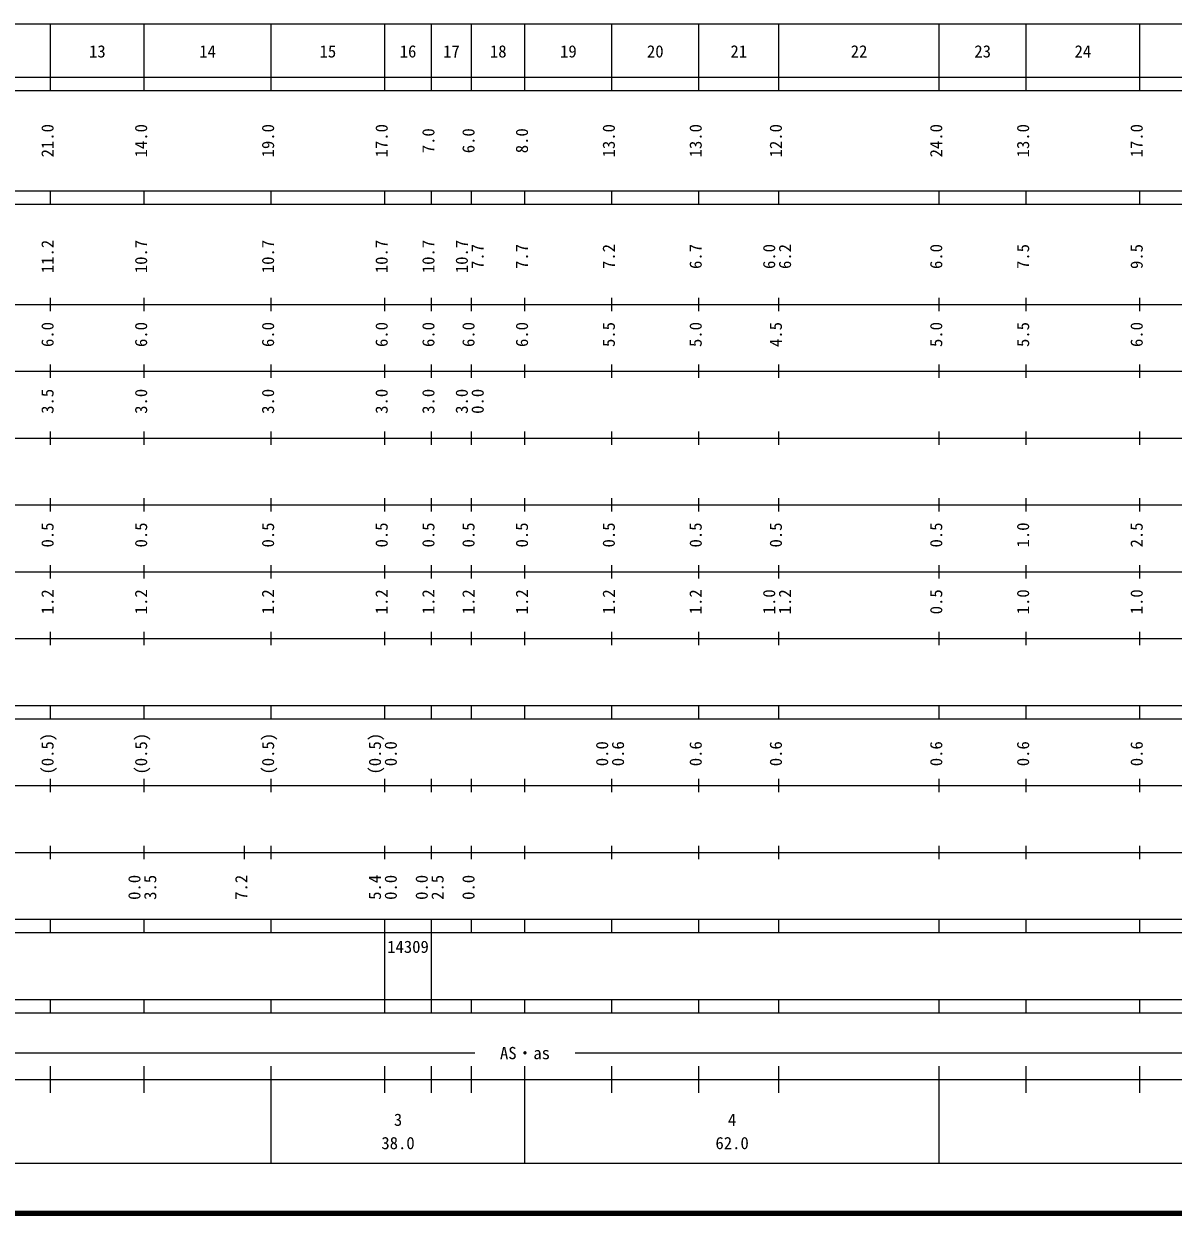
# Model space of a CAD drawing. Units: millimetres on the paper, enlarged 1000 times. Extents: x 40000 to 680000, y 20000 to 380000.
# Drawn here: x 230990 to 403016, y 20000 to 198000 of the extents above; entities that cross this region are included whole.
import ezdxf
from ezdxf.enums import TextEntityAlignment as Align

# ---------------------------------------------------------------- set-up
doc = ezdxf.new("R2010")
doc.units = ezdxf.units.MM
doc.header["$LTSCALE"] = 1000
doc.layers.add('M-TTL', color=2, linetype='Continuous', lineweight=140)
doc.layers.add('M-TTL-BAND', color=7, linetype='Continuous', lineweight=25)
doc.styles.add('ＭＳ ゴシック', font='')
doc.styles.get('ＭＳ ゴシック').set_extended_font_data('MS Gothic')

msp = doc.modelspace()

# ---------------------------------------------------------------- linework, layer by layer
at = {"layer": 'M-TTL'}
msp.add_line((40000, 20000), (680000, 20000), dxfattribs=at)
at = {"layer": 'M-TTL-BAND'}
for p, q in [((68000, 198000), (579000, 198000)), ((235000, 188000), (235000, 198000)), ((249000, 188000), (249000, 198000)), ((268000, 188000), (268000, 198000)), ((285000, 188000), (285000, 198000)), ((292000, 188000), (292000, 198000)), ((298000, 188000), (298000, 198000)), ((306000, 188000), (306000, 198000)), ((319000, 188000), (319000, 198000)), ((332000, 188000), (332000, 198000)), ((344000, 188000), (344000, 198000)), ((368000, 188000), (368000, 198000)), ((381000, 188000), (381000, 198000)), ((398000, 188000), (398000, 198000)), ((40000, 190000), (579000, 190000)), ((40000, 188000), (579000, 188000)), ((40000, 173000), (579000, 173000)), ((235000, 171000), (235000, 173000)), ((249000, 171000), (249000, 173000)), ((268000, 171000), (268000, 173000)), ((285000, 171000), (285000, 173000)), ((292000, 171000), (292000, 173000)), ((298000, 171000), (298000, 173000)), ((306000, 171000), (306000, 173000)), ((319000, 171000), (319000, 173000)), ((332000, 171000), (332000, 173000)), ((344000, 171000), (344000, 173000)), ((368000, 171000), (368000, 173000)), ((381000, 171000), (381000, 173000)), ((398000, 171000), (398000, 173000)), ((40000, 171000), (579000, 171000)), ((235000, 155000), (235000, 157000)), ((249000, 155000), (249000, 157000)), ((268000, 155000), (268000, 157000)), ((285000, 155000), (285000, 157000)), ((292000, 155000), (292000, 157000)), ((298000, 155000), (298000, 157000)), ((306000, 155000), (306000, 157000)), ((319000, 155000), (319000, 157000)), ((332000, 155000), (332000, 157000)), ((344000, 155000), (344000, 157000)), ((368000, 155000), (368000, 157000)), ((381000, 155000), (381000, 157000)), ((398000, 155000), (398000, 157000)), ((40000, 156000), (579000, 156000)), ((46000, 146000), (579000, 146000)), ((235000, 145000), (235000, 147000)), ((249000, 145000), (249000, 147000)), ((268000, 145000), (268000, 147000)), ((285000, 145000), (285000, 147000)), ((292000, 145000), (292000, 147000)), ((298000, 145000), (298000, 147000)), ((306000, 145000), (306000, 147000)), ((319000, 145000), (319000, 147000)), ((332000, 145000), (332000, 147000)), ((344000, 145000), (344000, 147000)), ((368000, 145000), (368000, 147000)), ((381000, 145000), (381000, 147000)), ((398000, 145000), (398000, 147000)), ((52000, 136000), (579000, 136000)), ((235000, 135000), (235000, 137000)), ((249000, 135000), (249000, 137000)), ((268000, 135000), (268000, 137000)), ((285000, 135000), (285000, 137000)), ((292000, 135000), (292000, 137000)), ((298000, 135000), (298000, 137000)), ((306000, 135000), (306000, 137000)), ((319000, 135000), (319000, 137000)), ((332000, 135000), (332000, 137000)), ((344000, 135000), (344000, 137000)), ((368000, 135000), (368000, 137000)), ((381000, 135000), (381000, 137000)), ((398000, 135000), (398000, 137000)), ((235000, 125000), (235000, 127000)), ((249000, 125000), (249000, 127000)), ((268000, 125000), (268000, 127000)), ((285000, 125000), (285000, 127000)), ((292000, 125000), (292000, 127000)), ((298000, 125000), (298000, 127000)), ((306000, 125000), (306000, 127000)), ((319000, 125000), (319000, 127000)), ((332000, 125000), (332000, 127000)), ((344000, 125000), (344000, 127000)), ((368000, 125000), (368000, 127000)), ((381000, 125000), (381000, 127000)), ((398000, 125000), (398000, 127000)), ((46000, 126000), (579000, 126000)), ((52000, 116000), (579000, 116000)), ((235000, 115000), (235000, 117000)), ((249000, 115000), (249000, 117000)), ((268000, 115000), (268000, 117000)), ((285000, 115000), (285000, 117000)), ((292000, 115000), (292000, 117000)), ((298000, 115000), (298000, 117000)), ((306000, 115000), (306000, 117000)), ((319000, 115000), (319000, 117000)), ((332000, 115000), (332000, 117000)), ((344000, 115000), (344000, 117000)), ((368000, 115000), (368000, 117000)), ((381000, 115000), (381000, 117000)), ((398000, 115000), (398000, 117000)), ((235000, 105000), (235000, 107000)), ((249000, 105000), (249000, 107000)), ((268000, 105000), (268000, 107000)), ((285000, 105000), (285000, 107000)), ((292000, 105000), (292000, 107000)), ((298000, 105000), (298000, 107000)), ((306000, 105000), (306000, 107000)), ((319000, 105000), (319000, 107000)), ((332000, 105000), (332000, 107000)), ((344000, 105000), (344000, 107000)), ((368000, 105000), (368000, 107000)), ((381000, 105000), (381000, 107000)), ((398000, 105000), (398000, 107000)), ((46000, 106000), (579000, 106000)), ((40000, 96000), (579000, 96000)), ((235000, 94000), (235000, 96000)), ((249000, 94000), (249000, 96000)), ((268000, 94000), (268000, 96000)), ((285000, 94000), (285000, 96000)), ((292000, 94000), (292000, 96000)), ((298000, 94000), (298000, 96000)), ((306000, 94000), (306000, 96000)), ((319000, 94000), (319000, 96000)), ((332000, 94000), (332000, 96000)), ((344000, 94000), (344000, 96000)), ((368000, 94000), (368000, 96000)), ((381000, 94000), (381000, 96000)), ((398000, 94000), (398000, 96000)), ((40000, 94000), (579000, 94000)), ((49000, 84000), (579000, 84000)), ((235000, 83000), (235000, 85000)), ((249000, 83000), (249000, 85000)), ((268000, 83000), (268000, 85000)), ((285000, 83000), (285000, 85000)), ((292000, 83000), (292000, 85000)), ((298000, 83000), (298000, 85000)), ((306000, 83000), (306000, 85000)), ((319000, 83000), (319000, 85000)), ((332000, 83000), (332000, 85000)), ((344000, 83000), (344000, 85000)), ((368000, 83000), (368000, 85000)), ((381000, 83000), (381000, 85000)), ((398000, 83000), (398000, 85000)), ((235000, 73000), (235000, 75000)), ((249000, 73000), (249000, 75000)), ((264000, 73000), (264000, 75000)), ((268000, 73000), (268000, 75000)), ((285000, 73000), (285000, 75000)), ((292000, 73000), (292000, 75000)), ((298000, 73000), (298000, 75000)), ((306000, 73000), (306000, 75000)), ((319000, 73000), (319000, 75000)), ((332000, 73000), (332000, 75000)), ((344000, 73000), (344000, 75000)), ((368000, 73000), (368000, 75000)), ((381000, 73000), (381000, 75000)), ((398000, 73000), (398000, 75000)), ((40000, 74000), (579000, 74000)), ((40000, 64000), (579000, 64000)), ((235000, 62000), (235000, 64000)), ((249000, 62000), (249000, 64000)), ((268000, 62000), (268000, 64000)), ((285000, 62000), (285000, 64000)), ((292000, 62000), (292000, 64000)), ((298000, 62000), (298000, 64000)), ((306000, 62000), (306000, 64000)), ((319000, 62000), (319000, 64000)), ((332000, 62000), (332000, 64000)), ((344000, 62000), (344000, 64000)), ((368000, 62000), (368000, 64000)), ((381000, 62000), (381000, 64000)), ((398000, 62000), (398000, 64000)), ((40000, 62000), (579000, 62000)), ((285000, 52000), (285000, 62000)), ((292000, 52000), (292000, 62000)), ((40000, 52000), (579000, 52000)), ((235000, 50000), (235000, 52000)), ((249000, 50000), (249000, 52000)), ((268000, 50000), (268000, 52000)), ((285000, 50000), (285000, 52000)), ((292000, 50000), (292000, 52000)), ((298000, 50000), (298000, 52000)), ((306000, 50000), (306000, 52000)), ((319000, 50000), (319000, 52000)), ((332000, 50000), (332000, 52000)), ((344000, 50000), (344000, 52000)), ((368000, 50000), (368000, 52000)), ((381000, 50000), (381000, 52000)), ((398000, 50000), (398000, 52000)), ((40000, 50000), (579000, 50000)), ((71000, 44000), (298500, 44000)), ((313500, 44000), (510000, 44000)), ((235000, 38000), (235000, 42000)), ((249000, 38000), (249000, 42000)), ((268000, 27500), (268000, 42000)), ((285000, 38000), (285000, 42000)), ((292000, 38000), (292000, 42000)), ((298000, 38000), (298000, 42000)), ((306000, 27500), (306000, 42000)), ((319000, 38000), (319000, 42000)), ((332000, 38000), (332000, 42000)), ((344000, 38000), (344000, 42000)), ((368000, 27500), (368000, 42000)), ((381000, 38000), (381000, 42000)), ((398000, 38000), (398000, 42000)), ((40000, 40000), (579000, 40000)), ((68000, 27500), (579000, 27500))]:
    msp.add_line(p, q, dxfattribs=at)

# ---------------------------------------------------------------- texts
at = {"layer": 'M-TTL-BAND', "style": 'ＭＳ ゴシック'}
for s, p in [('13', (242000, 192405)), ('14', (258500, 192405)), ('15', (276500, 192405)), ('16', (288500, 192405)), ('17', (295000, 192405)), ('18', (302000, 192405)), ('19', (312500, 192405)), ('20', (325500, 192405)), ('21', (338000, 192405)), ('22', (356000, 192405)), ('23', (374500, 192405)), ('24', (389500, 192405)), ('AS・as', (306000, 42500)), ('3', (287000, 32523)), ('4', (337000, 32523)), ('38.0', (287000, 29033)), ('62.0', (337000, 29033))]:
    msp.add_text(s, height=1833, dxfattribs=at).set_placement(p, align=Align.BOTTOM_CENTER)
for s, p in [('21.0', (236000, 180500)), ('14.0', (250000, 180500)), ('19.0', (269000, 180500)), ('17.0', (286000, 180500)), ('7.0', (293000, 180500)), ('6.0', (299000, 180500)), ('8.0', (307000, 180500)), ('13.0', (320000, 180500)), ('13.0', (333000, 180500)), ('12.0', (345000, 180500)), ('24.0', (369000, 180500)), ('13.0', (382000, 180500)), ('17.0', (399000, 180500)), ('11.2', (236000, 163174)), ('10.7', (250000, 163174)), ('10.7', (269000, 163174)), ('10.7', (286000, 163174)), ('10.7', (293000, 163174)), ('10.7', (298000, 163174)), ('7.7', (300370, 163174)), ('7.7', (307000, 163174)), ('7.2', (320000, 163174)), ('6.7', (333000, 163174)), ('6.0', (344000, 163174)), ('6.2', (346370, 163174)), ('6.0', (369000, 163174)), ('7.5', (382000, 163174)), ('9.5', (399000, 163174)), ('6.0', (236000, 151500)), ('6.0', (250000, 151500)), ('6.0', (269000, 151500)), ('6.0', (286000, 151500)), ('6.0', (293000, 151500)), ('6.0', (299000, 151500)), ('6.0', (307000, 151500)), ('5.5', (320000, 151500)), ('5.0', (333000, 151500)), ('4.5', (345000, 151500)), ('5.0', (369000, 151500)), ('5.5', (382000, 151500)), ('6.0', (399000, 151500)), ('3.5', (236000, 141500)), ('3.0', (250000, 141500)), ('3.0', (269000, 141500)), ('3.0', (286000, 141500)), ('3.0', (293000, 141500)), ('3.0', (298000, 141500)), ('0.0', (300370, 141500)), ('0.5', (236000, 121500)), ('0.5', (250000, 121500)), ('0.5', (269000, 121500)), ('0.5', (286000, 121500)), ('0.5', (293000, 121500)), ('0.5', (299000, 121500)), ('0.5', (307000, 121500)), ('0.5', (320000, 121500)), ('0.5', (333000, 121500)), ('0.5', (345000, 121500)), ('0.5', (369000, 121500)), ('1.0', (382000, 121500)), ('2.5', (399000, 121500)), ('1.2', (236000, 111500)), ('1.2', (250000, 111500)), ('1.2', (269000, 111500)), ('1.2', (286000, 111500)), ('1.2', (293000, 111500)), ('1.2', (299000, 111500)), ('1.2', (307000, 111500)), ('1.2', (320000, 111500)), ('1.2', (333000, 111500)), ('1.0', (344000, 111500)), ('1.2', (346370, 111500)), ('0.5', (369000, 111500)), ('1.0', (382000, 111500)), ('1.0', (399000, 111500)), ('(0.5)', (236000, 88764)), ('(0.5)', (250000, 88764)), ('(0.5)', (269000, 88764)), ('(0.5)', (285000, 88764)), ('0.0', (287370, 88764)), ('0.0', (319000, 88764)), ('0.6', (321370, 88764)), ('0.6', (333000, 88764)), ('0.6', (345000, 88764)), ('0.6', (369000, 88764)), ('0.6', (382000, 88764)), ('0.6', (399000, 88764)), ('0.0', (249000, 68764)), ('3.5', (251370, 68764)), ('7.2', (265000, 68764)), ('5.4', (285000, 68764)), ('0.0', (287370, 68764)), ('0.0', (292000, 68764)), ('2.5', (294370, 68764)), ('0.0', (299000, 68764))]:
    msp.add_text(s, height=1833, rotation=90, dxfattribs=at).set_placement(p, align=Align.BOTTOM_CENTER)
msp.add_text('14309', height=1833, dxfattribs=at).set_placement((285375, 58405), align=Align.BOTTOM_LEFT)

doc.saveas('drawing.dxf')
